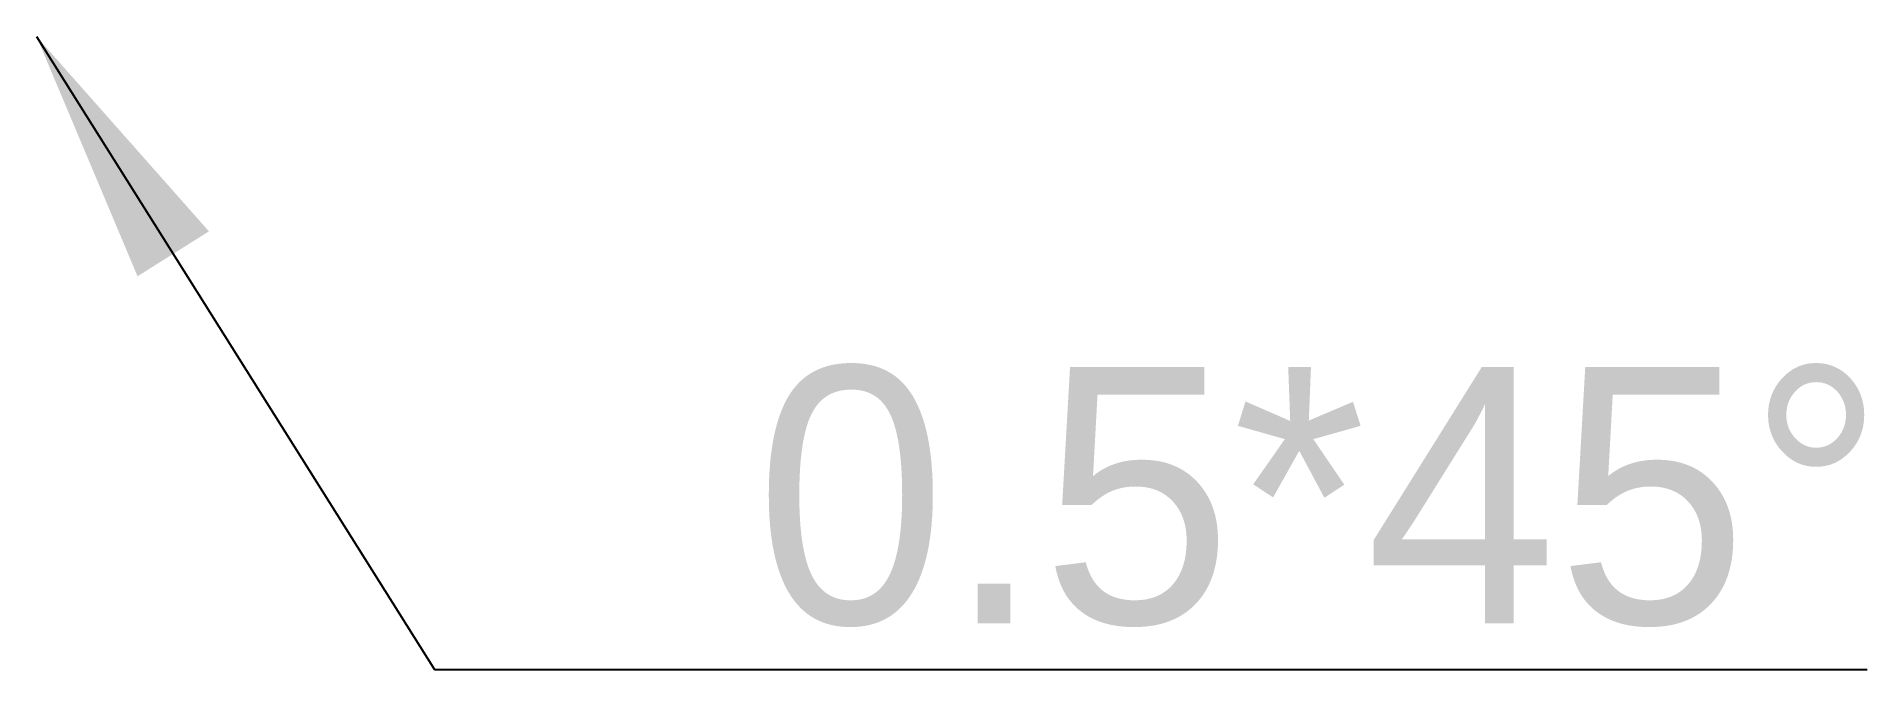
# Model space of a CAD drawing. Header units: millimetres. Extents: x 0 to 17.8, y -6.2 to 0.
import ezdxf

# ---------------------------------------------------------------- set-up
doc = ezdxf.new("R2010")
doc.units = ezdxf.units.MM
doc.dimstyles.new('ISO-25', dxfattribs={"dimtxt": 2.5, "dimasz": 2.5, "dimexe": 1.25, "dimexo": 0.625, "dimtad": 1, "dimdsep": 46, "dimtxsty": 'Standard', "dimcen": 2.5, "dimadec": 0, "dimazin": 0, "dimtfac": 1, "dimtmove": 0, "dimatfit": 3, "dimfxl": 0, "dimarcsym": 0})

msp = doc.modelspace()

# ---------------------------------------------------------------- texts
at = {"insert": (7.003, -5.753), "char_height": 2.5, "attachment_point": 7}
msp.add_mtext('0.5*45%%d', dxfattribs=at)

# ---------------------------------------------------------------- leaders
at = {"annotation_type": 0, "has_hookline": 1, "hookline_direction": 0, "text_width": 10.833}
msp.add_leader([(0, 0), (3.878, -6.165), (6.378, -6.165)], dimstyle='ISO-25', override={"dimgap": 0.625, "dimtad": 1}, dxfattribs=at)

doc.saveas('drawing.dxf')
